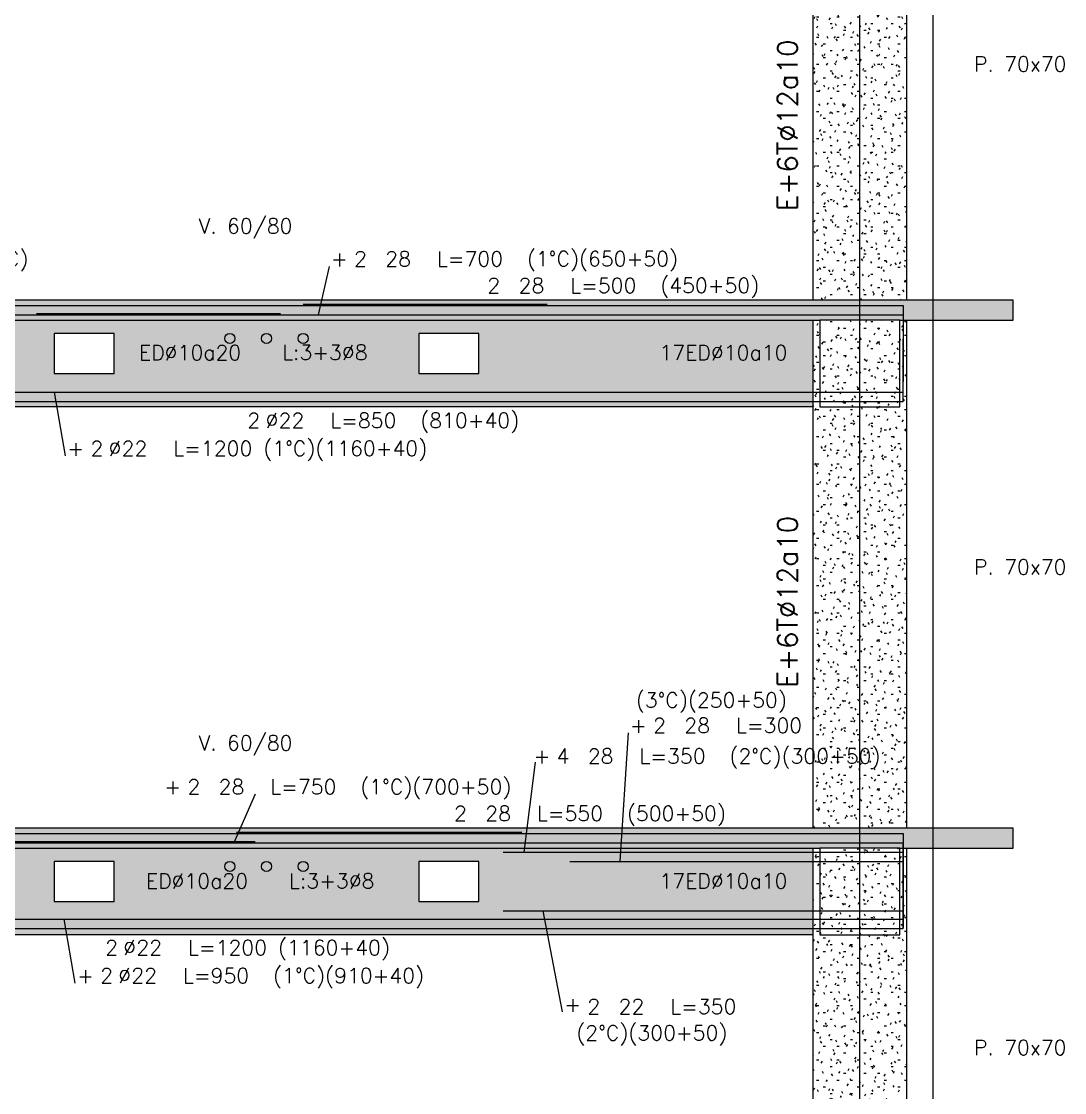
# Model space of a CAD drawing. Extents: x -9282 to 18119, y -11629 to 17404.
# Drawn here: x 2693 to 3475, y 2562 to 3366 of the extents above; entities that cross this region are included whole.
import ezdxf
from ezdxf.enums import TextEntityAlignment as Align

# ---------------------------------------------------------------- set-up
doc = ezdxf.new("R2010")
doc.units = 0
doc.header["$LTSCALE"] = 30
doc.header["$MEASUREMENT"] = 0
doc.linetypes.add('EJEH$0$RLE-PROYECCION', pattern=[0.71438, 0.47625, -0.23813])
doc.layers.get('0').update_dxf_attribs({"linetype": 'CONTINUOUS'})
doc.layers.add('EJEH$0$RLA-ACHURADO', color=30, linetype='EJEH$0$RLE-PROYECCION', lineweight=15, transparency=0.7)
for name, color, linetype, lineweight in [('EJEH$0$RLA-CONTORNO', 30, 'CONTINUOUS', 25), ('EJEH$0$RLA-EJES', 1, 'CONTINUOUS', 9), ('EJEH$0$RLA-TEXTOS-1', 9, 'CONTINUOUS', 9)]:
    doc.layers.add(name, color=color, linetype=linetype, lineweight=lineweight)
doc.layers.add('EJEH$0$RLA-FE', color=7, linetype='CONTINUOUS')
doc.layers.add('EJEH$0$RLA-TEXTOS-FE', color=9, linetype='CONTINUOUS')
doc.styles.add('EJEH$0$RomanS', font='romans.shx', dxfattribs={"height": 11.25})
pattern_1 = [(0, (-439.582, -2117.392), (20.32, 5.08), [1.676, -13.564, 1.676, -13.564, -81.28]), (0, (-439.582, -2117.392), (20.32, 5.08), [-30.48, 1.676, -28.804, 1.676, -13.564, -35.56]), (0, (-439.582, -2117.392), (20.32, 5.08), [-76.2, 1.676, -8.484, 1.676, -23.724]), (120, (-431.962, -2114.852), (-14.559409, 15.057636), [1.676, -13.564, 1.676, -13.564, -81.28]), (120, (-431.962, -2114.852), (-14.559409, 15.057636), [-30.48, 1.676, -28.804, 1.676, -13.564, -35.56]), (120, (-431.962, -2114.852), (-14.559409, 15.057636), [-76.2, 1.676, -8.484, 1.676, -23.724]), (240, (-429.422, -2104.692), (-5.760591, -20.137636), [1.676, -13.564, 1.676, -13.564, -81.28]), (240, (-429.422, -2104.692), (-5.760591, -20.137636), [-30.48, 1.676, -28.804, 1.676, -13.564, -35.56]), (240, (-429.422, -2104.692), (-5.760591, -20.137636), [-76.2, 1.676, -8.484, 1.676, -23.724])]

# ---------------------------------------------------------------- blocks, each defined once
blk = doc.blocks.new('*U127')
at = {"layer": 'EJEH$0$RLA-FE'}
for p, q in [((0, 0), (918.21, 0)), ((918.21, 0), (968.21, 0)), ((968.21, 0), (1000, 0)), ((1000, 0), (1000, 0))]:
    blk.add_line(p, q, dxfattribs=at)
at = {"layer": 'EJEH$0$RLA-FE', "color": 3, "style": 'EJEH$0$RomanS', "flags": 8}
for tag, p in [('F=', (453.47, 9.32)), ('NUM', (467.87, 9.32))]:
    blk.add_attdef(tag, text='', height=11.25, dxfattribs=at).set_placement(p, align=Align.RIGHT)
at = {"layer": 'EJEH$0$RLA-FE', "color": 3, "style": 'EJEH$0$RomanS'}
for tag, p, flags in [('PHI', (471.77, 9.54), 14), ('DIAM', (481.63, 9.32), 12), ('MINUS', (503.64, 9.32), 13), ('MARK', (517.04, 9.32), 13), ('TEXTO_FE1', (520.34, 9.32), 8), ('TEXTO_FE2', (587.86, 9.34), 8), ('TIPO', (498.8, -75.78), 13), ('NVECES', (484.93, -94.72), 13), ('NUMFE', (488.86, -114.48), 13), ('CAPA', (497.06, -133.6), 13), ('DESPLAZA', (278.34, -151.59), 13), ('ESPACIO', (284.39, -169.95), 13), ('CANT', (298.23, -188.75), 13)]:
    blk.add_attdef(tag, p, '', height=11.25, dxfattribs=dict(at, flags=flags))
blk = doc.blocks.new('*U55')
at = {"layer": 'EJEH$0$RLA-FE'}
for p, q in [((0, 0), (0, 0)), ((0, 0), (418.21, 0)), ((418.21, 0), (468.21, 0)), ((468.21, 0), (500, 0)), ((500, 0), (500, -50))]:
    blk.add_line(p, q, dxfattribs=at)
at = {"layer": 'EJEH$0$RLA-FE', "color": 3, "style": 'EJEH$0$RomanS', "flags": 8}
for tag, p in [('F=', (158.44, 9.32)), ('NUM', (172.85, 9.32))]:
    blk.add_attdef(tag, text='', height=11.25, dxfattribs=at).set_placement(p, align=Align.RIGHT)
at = {"layer": 'EJEH$0$RLA-FE', "color": 3, "style": 'EJEH$0$RomanS'}
for tag, p, flags in [('PHI', (176.74, 9.54), 14), ('DIAM', (186.6, 9.32), 12), ('MINUS', (208.62, 9.32), 13), ('MARK', (222.01, 9.32), 13), ('TEXTO_FE1', (225.31, 9.32), 8), ('TEXTO_FE2', (292.83, 9.34), 8), ('TIPO', (248.8, -75.78), 13), ('NVECES', (234.93, -94.72), 13), ('NUMFE', (238.86, -114.48), 13), ('CAPA', (247.06, -133.6), 13), ('DESPLAZA', (278.34, -151.59), 13), ('ESPACIO', (284.39, -169.95), 13), ('CANT', (298.23, -188.75), 13)]:
    blk.add_attdef(tag, p, '', height=11.25, dxfattribs=dict(at, flags=flags))
blk = doc.blocks.new('*U78')
at = {"layer": 'EJEH$0$RLA-FE', "color": 6}
blk.add_line((0, 1), (214.02, 1), dxfattribs=at)
at = {"layer": 'EJEH$0$RLA-FE', "color": 3, "style": 'EJEH$0$RomanS', "flags": 8}
for tag, p in [('(', (92.66, 9.14)), ('EMP', (111.69, 9.14)), (')', (131, 9.14))]:
    blk.add_attdef(tag, text='', height=11.25, dxfattribs=at).set_placement(p, align=Align.CENTER)
blk = doc.blocks.new('*U128')
at = {"layer": 'EJEH$0$RLA-FE'}
for p, q in [((0, 0), (918.21, 0)), ((918.21, 0), (968.21, 0)), ((968.21, 0), (1000, 0)), ((1000, 0), (1000, 0))]:
    blk.add_line(p, q, dxfattribs=at)
at = {"layer": 'EJEH$0$RLA-FE', "color": 3, "style": 'EJEH$0$RomanS', "flags": 8}
for tag, p in [('F=', (646.72, 36.32)), ('NUM', (661.13, 36.32))]:
    blk.add_attdef(tag, text='', height=11.25, dxfattribs=at).set_placement(p, align=Align.RIGHT)
at = {"layer": 'EJEH$0$RLA-FE', "color": 3, "style": 'EJEH$0$RomanS'}
for tag, p, flags in [('PHI', (665.03, 36.54), 14), ('DIAM', (674.88, 36.32), 12), ('MINUS', (696.9, 36.32), 13), ('MARK', (710.29, 36.32), 13), ('TEXTO_FE1', (713.59, 36.32), 8), ('TEXTO_FE2', (781.11, 36.34), 8), ('TIPO', (498.8, -75.78), 13), ('NVECES', (484.93, -94.72), 13), ('NUMFE', (488.86, -114.48), 13), ('CAPA', (497.06, -133.6), 13), ('DESPLAZA', (278.34, -151.59), 13), ('ESPACIO', (284.39, -169.95), 13), ('CANT', (298.23, -188.75), 13)]:
    blk.add_attdef(tag, p, '', height=11.25, dxfattribs=dict(at, flags=flags))
blk = doc.blocks.new('*U134')
at = {"layer": 'EJEH$0$RLA-FE'}
for p, q in [((0, 0), (0, 0)), ((0, 0), (218.21, 0)), ((218.21, 0), (268.21, 0)), ((268.21, 0), (300, 0)), ((300, 0), (300, -50))]:
    blk.add_line(p, q, dxfattribs=at)
at = {"layer": 'EJEH$0$RLA-FE', "color": 3, "style": 'EJEH$0$RomanS', "flags": 8}
for tag, p in [('F=', (35.35, 66.32)), ('NUM', (49.76, 66.32))]:
    blk.add_attdef(tag, text='', height=11.25, dxfattribs=at).set_placement(p, align=Align.RIGHT)
at = {"layer": 'EJEH$0$RLA-FE', "color": 3, "style": 'EJEH$0$RomanS'}
for tag, p, flags in [('PHI', (53.66, 66.54), 14), ('DIAM', (63.51, 66.32), 12), ('MINUS', (85.53, 66.32), 13), ('MARK', (98.92, 66.32), 13), ('TEXTO_FE1', (102.22, 66.32), 8), ('TEXTO_FE2', (169.74, 66.34), 8), ('TIPO', (148.8, -75.78), 13), ('NVECES', (134.93, -94.72), 13), ('NUMFE', (138.86, -114.48), 13), ('CAPA', (147.06, -133.6), 13), ('DESPLAZA', (328.34, -151.59), 13), ('ESPACIO', (334.39, -169.95), 13), ('CANT', (348.23, -188.75), 13)]:
    blk.add_attdef(tag, p, '', height=11.25, dxfattribs=dict(at, flags=flags))
blk = doc.blocks.new('*U126')
at = {"layer": 'EJEH$0$RLA-FE'}
for p, q in [((0, 0), (0, 0)), ((0, 0), (218.21, 0)), ((218.21, 0), (268.21, 0)), ((268.21, 0), (300, 0)), ((300, 0), (300, -50))]:
    blk.add_line(p, q, dxfattribs=at)
at = {"layer": 'EJEH$0$RLA-FE', "color": 3, "style": 'EJEH$0$RomanS'}
for tag, p, flags in [('TEXTO_FE2', (54.9, 87.69), 8), ('PHI', (76.74, 66.54), 14), ('DIAM', (86.6, 66.32), 12), ('MINUS', (108.62, 66.32), 13), ('MARK', (122.01, 66.32), 13), ('TEXTO_FE1', (125.31, 66.32), 8), ('TIPO', (148.8, -75.78), 13), ('NVECES', (134.93, -94.72), 13), ('NUMFE', (138.86, -114.48), 13), ('CAPA', (147.06, -133.6), 13), ('DESPLAZA', (328.34, -151.59), 13), ('ESPACIO', (334.39, -169.95), 13), ('CANT', (348.23, -188.75), 13)]:
    blk.add_attdef(tag, p, '', height=11.25, dxfattribs=dict(at, flags=flags))
at = {"layer": 'EJEH$0$RLA-FE', "color": 3, "style": 'EJEH$0$RomanS', "flags": 8}
for tag, p in [('F=', (58.44, 66.32)), ('NUM', (72.85, 66.32))]:
    blk.add_attdef(tag, text='', height=11.25, dxfattribs=at).set_placement(p, align=Align.RIGHT)
blk = doc.blocks.new('*U135')
at = {"layer": 'EJEH$0$RLA-FE'}
for p, q in [((0, 0), (0, 0)), ((0, 0), (168.21, 0)), ((168.21, 0), (218.21, 0)), ((218.21, 0), (250, 0)), ((250, 0), (250, -50))]:
    blk.add_line(p, q, dxfattribs=at)
at = {"layer": 'EJEH$0$RLA-FE', "color": 3, "style": 'EJEH$0$RomanS'}
for tag, p, flags in [('TEXTO_FE2', (49.52, 115.33), 8), ('PHI', (76.03, 96.54), 14), ('DIAM', (85.89, 96.32), 12), ('MINUS', (107.91, 96.32), 13), ('MARK', (121.3, 96.32), 13), ('TEXTO_FE1', (124.6, 96.32), 8), ('TIPO', (123.8, -75.78), 13), ('NVECES', (109.93, -94.72), 13), ('NUMFE', (113.86, -114.48), 13), ('CAPA', (122.06, -133.6), 13), ('DESPLAZA', (278.34, -151.59), 13), ('ESPACIO', (284.39, -169.95), 13), ('CANT', (298.23, -188.75), 13)]:
    blk.add_attdef(tag, p, '', height=11.25, dxfattribs=dict(at, flags=flags))
at = {"layer": 'EJEH$0$RLA-FE', "color": 3, "style": 'EJEH$0$RomanS', "flags": 8}
for tag, p in [('F=', (57.73, 96.32)), ('NUM', (72.14, 96.32))]:
    blk.add_attdef(tag, text='', height=11.25, dxfattribs=at).set_placement(p, align=Align.RIGHT)
blk = doc.blocks.new('*U125')
at = {"layer": 'EJEH$0$RLA-FE'}
for p, q in [((910, 0), (910, 40)), ((0, 0), (828.21, 0)), ((828.21, 0), (878.21, 0)), ((878.21, 0), (910, 0))]:
    blk.add_line(p, q, dxfattribs=at)
at = {"layer": 'EJEH$0$RLA-FE', "color": 3, "style": 'EJEH$0$RomanS', "flags": 8}
for tag, p in [('F=', (303.04, -47.89)), ('NUM', (317.45, -47.89))]:
    blk.add_attdef(tag, text='', height=11.25, dxfattribs=at).set_placement(p, align=Align.RIGHT)
at = {"layer": 'EJEH$0$RLA-FE', "color": 3, "style": 'EJEH$0$RomanS'}
for tag, p, flags in [('PHI', (321.34, -47.68), 12), ('DIAM', (331.2, -47.89), 12), ('MINUS', (353.22, -47.89), 13), ('MARK', (366.61, -47.89), 13), ('TEXTO_FE1', (369.91, -47.89), 8), ('TEXTO_FE2', (437.43, -47.88), 8), ('TIPO', (453.8, -57.92), 13), ('NVECES', (439.93, -76.86), 13), ('NUMFE', (443.86, -96.62), 13), ('CAPA', (452.06, -115.74), 13), ('DESPLAZA', (277.18, -134.17), 13), ('ESPACIO', (283.22, -152.53), 13), ('CANT', (297.06, -171.33), 13)]:
    blk.add_attdef(tag, p, '', height=11.25, dxfattribs=dict(at, flags=flags))
blk = doc.blocks.new('*U124')
at = {"layer": 'EJEH$0$RLA-FE'}
for p, q in [((1160, 0), (1160, 40)), ((0, 0), (1078.21, 0)), ((1078.21, 0), (1128.21, 0)), ((1128.21, 0), (1160, 0))]:
    blk.add_line(p, q, dxfattribs=at)
at = {"layer": 'EJEH$0$RLA-FE', "color": 3, "style": 'EJEH$0$RomanS', "flags": 8}
for tag, p in [('F=', (556.82, -19.89)), ('NUM', (571.22, -19.89))]:
    blk.add_attdef(tag, text='', height=11.25, dxfattribs=at).set_placement(p, align=Align.RIGHT)
at = {"layer": 'EJEH$0$RLA-FE', "color": 3, "style": 'EJEH$0$RomanS'}
for tag, p, flags in [('PHI', (575.12, -19.68), 12), ('DIAM', (584.98, -19.89), 12), ('MINUS', (606.99, -19.89), 13), ('MARK', (620.39, -19.89), 13), ('TEXTO_FE1', (623.69, -19.89), 8), ('TEXTO_FE2', (691.21, -19.88), 8), ('TIPO', (578.8, -57.92), 13), ('NVECES', (564.93, -76.86), 13), ('NUMFE', (568.86, -96.62), 13), ('CAPA', (577.06, -115.74), 13), ('DESPLAZA', (277.18, -134.17), 13), ('ESPACIO', (283.22, -152.53), 13), ('CANT', (297.06, -171.33), 13)]:
    blk.add_attdef(tag, p, '', height=11.25, dxfattribs=dict(at, flags=flags))
blk = doc.blocks.new('*U141')
at = {"layer": 'EJEH$0$RLA-FE'}
for p, q in [((0, 0), (918.21, 0)), ((918.21, 0), (968.21, 0)), ((968.21, 0), (1000, 0)), ((1000, 0), (1000, 0))]:
    blk.add_line(p, q, dxfattribs=at)
at = {"layer": 'EJEH$0$RLA-FE', "color": 3, "style": 'EJEH$0$RomanS', "flags": 8}
for tag, p in [('F=', (441.65, 9.32)), ('NUM', (456.05, 9.32))]:
    blk.add_attdef(tag, text='', height=11.25, dxfattribs=at).set_placement(p, align=Align.RIGHT)
at = {"layer": 'EJEH$0$RLA-FE', "color": 3, "style": 'EJEH$0$RomanS'}
for tag, p, flags in [('PHI', (459.95, 9.54), 14), ('DIAM', (469.81, 9.32), 12), ('MINUS', (491.82, 9.32), 13), ('MARK', (505.22, 9.32), 13), ('TEXTO_FE1', (508.52, 9.32), 8), ('TEXTO_FE2', (576.04, 9.34), 8), ('TIPO', (498.8, -75.78), 13), ('NVECES', (484.93, -94.72), 13), ('NUMFE', (488.86, -114.48), 13), ('CAPA', (497.06, -133.6), 13), ('DESPLAZA', (278.34, -151.59), 13), ('ESPACIO', (284.39, -169.95), 13), ('CANT', (298.23, -188.75), 13)]:
    blk.add_attdef(tag, p, '', height=11.25, dxfattribs=dict(at, flags=flags))
blk = doc.blocks.new('*U142')
at = {"layer": 'EJEH$0$RLA-FE'}
for p, q in [((0, 0), (918.21, 0)), ((918.21, 0), (968.21, 0)), ((968.21, 0), (1000, 0)), ((1000, 0), (1000, 0))]:
    blk.add_line(p, q, dxfattribs=at)
at = {"layer": 'EJEH$0$RLA-FE', "color": 3, "style": 'EJEH$0$RomanS', "flags": 8}
for tag, p in [('F=', (637.56, 36.32)), ('NUM', (651.97, 36.32))]:
    blk.add_attdef(tag, text='', height=11.25, dxfattribs=at).set_placement(p, align=Align.RIGHT)
at = {"layer": 'EJEH$0$RLA-FE', "color": 3, "style": 'EJEH$0$RomanS'}
for tag, p, flags in [('PHI', (655.86, 36.54), 14), ('DIAM', (665.72, 36.32), 12), ('MINUS', (687.74, 36.32), 13), ('MARK', (701.13, 36.32), 13), ('TEXTO_FE1', (704.43, 36.32), 8), ('TEXTO_FE2', (771.95, 36.34), 8), ('TIPO', (498.8, -75.78), 13), ('NVECES', (484.93, -94.72), 13), ('NUMFE', (488.86, -114.48), 13), ('CAPA', (497.06, -133.6), 13), ('DESPLAZA', (278.34, -151.59), 13), ('ESPACIO', (284.39, -169.95), 13), ('CANT', (298.23, -188.75), 13)]:
    blk.add_attdef(tag, p, '', height=11.25, dxfattribs=dict(at, flags=flags))
blk = doc.blocks.new('*U56')
at = {"layer": 'EJEH$0$RLA-FE'}
for p, q in [((0, 0), (0, 0)), ((0, 0), (368.21, 0)), ((368.21, 0), (418.21, 0)), ((418.21, 0), (450, 0)), ((450, 0), (450, -50))]:
    blk.add_line(p, q, dxfattribs=at)
at = {"layer": 'EJEH$0$RLA-FE', "color": 3, "style": 'EJEH$0$RomanS', "flags": 8}
for tag, p in [('F=', (133.44, 9.32)), ('NUM', (147.85, 9.32))]:
    blk.add_attdef(tag, text='', height=11.25, dxfattribs=at).set_placement(p, align=Align.RIGHT)
at = {"layer": 'EJEH$0$RLA-FE', "color": 3, "style": 'EJEH$0$RomanS'}
for tag, p, flags in [('PHI', (151.74, 9.54), 14), ('DIAM', (161.6, 9.32), 12), ('MINUS', (183.62, 9.32), 13), ('MARK', (197.01, 9.32), 13), ('TEXTO_FE1', (200.31, 9.32), 8), ('TEXTO_FE2', (267.83, 9.34), 8), ('TIPO', (223.8, -75.78), 13), ('NVECES', (209.93, -94.72), 13), ('NUMFE', (213.86, -114.48), 13), ('CAPA', (222.06, -133.6), 13), ('DESPLAZA', (278.34, -151.59), 13), ('ESPACIO', (284.39, -169.95), 13), ('CANT', (298.23, -188.75), 13)]:
    blk.add_attdef(tag, p, '', height=11.25, dxfattribs=dict(at, flags=flags))
blk = doc.blocks.new('*U80')
at = {"layer": 'EJEH$0$RLA-FE', "color": 6}
blk.add_line((0, 1), (183, 1), dxfattribs=at)
at = {"layer": 'EJEH$0$RLA-FE', "color": 3, "style": 'EJEH$0$RomanS', "flags": 8}
for tag, p in [('(', (77.16, 9.14)), ('EMP', (96.18, 9.14)), (')', (115.5, 9.14))]:
    blk.add_attdef(tag, text='', height=11.25, dxfattribs=at).set_placement(p, align=Align.CENTER)
blk = doc.blocks.new('*U57')
at = {"layer": 'EJEH$0$RLA-FE'}
for p, q in [((0, 0), (0, 0)), ((0, 0), (568.21, 0)), ((568.21, 0), (618.21, 0)), ((618.21, 0), (650, 0)), ((650, 0), (650, -50))]:
    blk.add_line(p, q, dxfattribs=at)
at = {"layer": 'EJEH$0$RLA-FE', "color": 3, "style": 'EJEH$0$RomanS', "flags": 8}
for tag, p in [('F=', (233.44, 36.32)), ('NUM', (247.85, 36.32))]:
    blk.add_attdef(tag, text='', height=11.25, dxfattribs=at).set_placement(p, align=Align.RIGHT)
at = {"layer": 'EJEH$0$RLA-FE', "color": 3, "style": 'EJEH$0$RomanS'}
for tag, p, flags in [('PHI', (251.74, 36.54), 14), ('DIAM', (261.6, 36.32), 12), ('MINUS', (283.62, 36.32), 13), ('MARK', (297.01, 36.32), 13), ('TEXTO_FE1', (300.31, 36.32), 8), ('TEXTO_FE2', (367.83, 36.34), 8), ('TIPO', (323.8, -75.78), 13), ('NVECES', (309.93, -94.72), 13), ('NUMFE', (313.86, -114.48), 13), ('CAPA', (322.06, -133.6), 13), ('DESPLAZA', (278.34, -151.59), 13), ('ESPACIO', (284.39, -169.95), 13), ('CANT', (298.23, -188.75), 13)]:
    blk.add_attdef(tag, p, '', height=11.25, dxfattribs=dict(at, flags=flags))
blk = doc.blocks.new('*U65')
at = {"layer": 'EJEH$0$RLA-FE'}
for p, q in [((810, 0), (810, 40)), ((0, 0), (0, 0)), ((0, 0), (728.21, 0)), ((728.21, 0), (778.21, 0)), ((778.21, 0), (810, 0))]:
    blk.add_line(p, q, dxfattribs=at)
at = {"layer": 'EJEH$0$RLA-FE', "color": 3, "style": 'EJEH$0$RomanS', "flags": 8}
for tag, p in [('F=', (313.44, -19.89)), ('NUM', (327.85, -19.89))]:
    blk.add_attdef(tag, text='', height=11.25, dxfattribs=at).set_placement(p, align=Align.RIGHT)
at = {"layer": 'EJEH$0$RLA-FE', "color": 3, "style": 'EJEH$0$RomanS'}
for tag, p, flags in [('PHI', (331.74, -19.68), 12), ('DIAM', (341.6, -19.89), 12), ('MINUS', (363.62, -19.89), 13), ('MARK', (377.01, -19.89), 13), ('TEXTO_FE1', (380.31, -19.89), 8), ('TEXTO_FE2', (447.83, -19.88), 8), ('TIPO', (403.8, -57.92), 13), ('NVECES', (389.93, -76.86), 13), ('NUMFE', (393.86, -96.62), 13), ('CAPA', (402.06, -115.74), 13), ('DESPLAZA', (277.18, -134.17), 13), ('ESPACIO', (283.22, -152.53), 13), ('CANT', (297.06, -171.33), 13)]:
    blk.add_attdef(tag, p, '', height=11.25, dxfattribs=dict(at, flags=flags))
blk = doc.blocks.new('*U137')
at = {"layer": 'EJEH$0$RLA-FE'}
for p, q in [((1160, 0), (1160, 40)), ((0, 0), (1078.21, 0)), ((1078.21, 0), (1128.21, 0)), ((1128.21, 0), (1160, 0))]:
    blk.add_line(p, q, dxfattribs=at)
at = {"layer": 'EJEH$0$RLA-FE', "color": 3, "style": 'EJEH$0$RomanS', "flags": 8}
for tag, p in [('F=', (545.75, -47.89)), ('NUM', (560.16, -47.89))]:
    blk.add_attdef(tag, text='', height=11.25, dxfattribs=at).set_placement(p, align=Align.RIGHT)
at = {"layer": 'EJEH$0$RLA-FE', "color": 3, "style": 'EJEH$0$RomanS'}
for tag, p, flags in [('PHI', (564.05, -47.68), 12), ('DIAM', (573.91, -47.89), 12), ('MINUS', (595.93, -47.89), 13), ('MARK', (609.32, -47.89), 13), ('TEXTO_FE1', (612.62, -47.89), 8), ('TEXTO_FE2', (680.14, -47.88), 8), ('TIPO', (578.8, -57.92), 13), ('NVECES', (564.93, -76.86), 13), ('NUMFE', (568.86, -96.62), 13), ('CAPA', (577.06, -115.74), 13), ('DESPLAZA', (277.18, -134.17), 13), ('ESPACIO', (283.22, -152.53), 13), ('CANT', (297.06, -171.33), 13)]:
    blk.add_attdef(tag, p, '', height=11.25, dxfattribs=dict(at, flags=flags))
blk = doc.blocks.new('*U157')
at = {"layer": 'EJEH$0$RLA-FE'}
for p, q in [((0, 0), (0, 0)), ((0, 0), (618.21, 0)), ((618.21, 0), (668.21, 0)), ((668.21, 0), (700, 0)), ((700, 0), (700, -50))]:
    blk.add_line(p, q, dxfattribs=at)
at = {"layer": 'EJEH$0$RLA-FE', "color": 3, "style": 'EJEH$0$RomanS', "flags": 8}
for tag, p in [('F=', (158.44, 36.32)), ('NUM', (172.85, 36.32))]:
    blk.add_attdef(tag, text='', height=11.25, dxfattribs=at).set_placement(p, align=Align.RIGHT)
at = {"layer": 'EJEH$0$RLA-FE', "color": 3, "style": 'EJEH$0$RomanS'}
for tag, p, flags in [('PHI', (176.74, 36.54), 14), ('DIAM', (186.6, 36.32), 12), ('MINUS', (208.62, 36.32), 13), ('MARK', (222.01, 36.32), 13), ('TEXTO_FE1', (225.31, 36.32), 8), ('TEXTO_FE2', (292.83, 36.34), 8), ('TIPO', (348.8, -75.78), 13), ('NVECES', (334.93, -94.72), 13), ('NUMFE', (338.86, -114.48), 13), ('CAPA', (347.06, -133.6), 13), ('DESPLAZA', (278.34, -151.59), 13), ('ESPACIO', (284.39, -169.95), 13), ('CANT', (298.23, -188.75), 13)]:
    blk.add_attdef(tag, p, '', height=11.25, dxfattribs=dict(at, flags=flags))
blk = doc.blocks.new('*U158')
at = {"layer": 'EJEH$0$RLA-FE', "color": 6}
blk.add_line((0, 1), (213.98, 1), dxfattribs=at)
at = {"layer": 'EJEH$0$RLA-FE', "color": 3, "style": 'EJEH$0$RomanS', "flags": 8}
for tag, p in [('(', (92.65, 9.14)), ('EMP', (111.67, 9.14)), (')', (130.99, 9.14))]:
    blk.add_attdef(tag, text='', height=11.25, dxfattribs=at).set_placement(p, align=Align.CENTER)
blk = doc.blocks.new('EJEH')
at = {"layer": 'EJEH$0$RLA-ACHURADO'}
h = blk.add_hatch(dxfattribs=at)
h.set_pattern_fill('SAND - DENSE', color=256, style=0, pattern_type=2)
h.set_pattern_definition(pattern_1)
h.paths.add_polyline_path([(440.2, 787), (445.18, 787), (445.18, 1168), (440.2, 1168), (440.2, 1103), (380.2, 1103), (380.2, 1168), (375.18, 1168), (375.18, 787), (380.2, 787)], flags=0)
h = blk.add_hatch(dxfattribs=at)
h.set_pattern_fill('SAND - DENSE', color=256, style=0, pattern_type=2)
h.set_pattern_definition(pattern_1)
h.paths.add_polyline_path([(-439.6, 772), (525.18, 772), (525.18, 787), (-1239.82, 787), (-1239.82, 772), (-1099.83, 772)], flags=0)
h = blk.add_hatch(dxfattribs=at)
h.set_pattern_fill('SAND - DENSE', color=256, style=0, pattern_type=2)
h.set_pattern_definition([(0, (285.418, -2513.392), (20.32, 5.08), [1.676, -13.564, 1.676, -13.564, -81.28]), (0, (285.418, -2513.392), (20.32, 5.08), [-30.48, 1.676, -28.804, 1.676, -13.564, -35.56]), (0, (285.418, -2513.392), (20.32, 5.08), [-76.2, 1.676, -8.484, 1.676, -23.724]), (120, (293.038, -2510.852), (-14.559409, 15.057636), [1.676, -13.564, 1.676, -13.564, -81.28]), (120, (293.038, -2510.852), (-14.559409, 15.057636), [-30.48, 1.676, -28.804, 1.676, -13.564, -35.56]), (120, (293.038, -2510.852), (-14.559409, 15.057636), [-76.2, 1.676, -8.484, 1.676, -23.724]), (240, (295.578, -2500.692), (-5.760591, -20.137636), [1.676, -13.564, 1.676, -13.564, -81.28]), (240, (295.578, -2500.692), (-5.760591, -20.137636), [-30.48, 1.676, -28.804, 1.676, -13.564, -35.56]), (240, (295.578, -2500.692), (-5.760591, -20.137636), [-76.2, 1.676, -8.484, 1.676, -23.724])])
h.paths.add_polyline_path([(-148.97, 762), (-148.97, 732), (-193.97, 732), (-193.97, 762)])
h.paths.add_polyline_path([(375.18, 707), (-444.82, 707), (-444.82, 772), (375.18, 772)])
h.paths.add_polyline_path([(79.37, 762), (124.37, 762), (124.37, 732), (79.37, 732)])
h = blk.add_hatch(dxfattribs=at)
h.set_pattern_fill('SAND - DENSE', color=256, style=0, pattern_type=2)
h.set_pattern_definition(pattern_1)
h.paths.add_polyline_path([(440.2, 391), (445.18, 391), (445.18, 772), (440.2, 772), (440.2, 707), (380.2, 707), (380.2, 772), (375.18, 772), (375.18, 391), (380.2, 391)], flags=0)
h = blk.add_hatch(dxfattribs=at)
h.set_pattern_fill('SAND - DENSE', color=256, style=0, pattern_type=2)
h.set_pattern_definition(pattern_1)
h.paths.add_polyline_path([(380.2, 707), (440.2, 707), (440.2, 772), (380.2, 772)], flags=0)
h = blk.add_hatch(dxfattribs=at)
h.set_pattern_fill('SAND - DENSE', color=256, style=0, pattern_type=2)
h.set_pattern_definition(pattern_1)
h.paths.add_polyline_path([(525.18, 376), (525.18, 391), (-1239.82, 391), (-1239.82, 376), (-439.6, 376)], flags=0)
h = blk.add_hatch(dxfattribs=at)
h.set_pattern_fill('SAND - DENSE', color=256, style=0, pattern_type=2)
h.set_pattern_definition([(0, (285.418, -2909.392), (20.32, 5.08), [1.676, -13.564, 1.676, -13.564, -81.28]), (0, (285.418, -2909.392), (20.32, 5.08), [-30.48, 1.676, -28.804, 1.676, -13.564, -35.56]), (0, (285.418, -2909.392), (20.32, 5.08), [-76.2, 1.676, -8.484, 1.676, -23.724]), (120, (293.038, -2906.852), (-14.559409, 15.057636), [1.676, -13.564, 1.676, -13.564, -81.28]), (120, (293.038, -2906.852), (-14.559409, 15.057636), [-30.48, 1.676, -28.804, 1.676, -13.564, -35.56]), (120, (293.038, -2906.852), (-14.559409, 15.057636), [-76.2, 1.676, -8.484, 1.676, -23.724]), (240, (295.578, -2896.692), (-5.760591, -20.137636), [1.676, -13.564, 1.676, -13.564, -81.28]), (240, (295.578, -2896.692), (-5.760591, -20.137636), [-30.48, 1.676, -28.804, 1.676, -13.564, -35.56]), (240, (295.578, -2896.692), (-5.760591, -20.137636), [-76.2, 1.676, -8.484, 1.676, -23.724])])
h.paths.add_polyline_path([(-148.97, 366), (-148.97, 336), (-193.97, 336), (-193.97, 366)])
h.paths.add_polyline_path([(375.18, 311), (-444.82, 311), (-444.82, 376), (375.18, 376)])
h.paths.add_polyline_path([(79.37, 366), (124.37, 366), (124.37, 336), (79.37, 336)])
h = blk.add_hatch(dxfattribs=at)
h.set_pattern_fill('SAND - DENSE', color=256, style=0, pattern_type=2)
h.set_pattern_definition(pattern_1)
h.paths.add_polyline_path([(440.2, -5), (445.18, -5), (445.18, 376), (440.2, 376), (440.2, 311), (380.2, 311), (380.2, 376), (375.18, 376), (375.18, -5), (420.18, -5)], flags=0)
h = blk.add_hatch(dxfattribs=at)
h.set_pattern_fill('SAND - DENSE', color=256, style=0, pattern_type=2)
h.set_pattern_definition(pattern_1)
h.paths.add_polyline_path([(380.2, 311), (440.2, 311), (440.2, 376), (380.2, 376)], flags=0)
at = {"layer": 'EJEH$0$RLA-CONTORNO'}
for p, q in [((375.18, 787), (375.18, 1168)), ((445.18, 1168), (445.18, 787)), ((525.18, 787), (-1239.82, 787)), ((525.18, 772), (525.18, 787)), ((-449.82, 772), (380.2, 772)), ((375.18, 391), (375.18, 772)), ((380.2, 772), (380.2, 707)), ((440.2, 772), (380.21, 772)), ((440.2, 772), (525.18, 772)), ((440.2, 707), (440.2, 772)), ((445.18, 772), (445.18, 391)), ((375.18, 707), (-444.82, 707)), ((380.2, 707), (440.2, 707)), ((525.18, 391), (-1239.82, 391)), ((525.18, 376), (525.18, 391)), ((-449.82, 376), (380.2, 376)), ((375.18, -5), (375.18, 376)), ((380.2, 376), (380.2, 311)), ((440.2, 376), (380.21, 376)), ((440.2, 376), (525.18, 376)), ((440.2, 311), (440.2, 376)), ((445.18, 376), (445.18, -5)), ((375.18, 311), (-444.82, 311)), ((380.2, 311), (440.2, 311))]:
    blk.add_line(p, q, dxfattribs=at)
for points in [[(-193.97, 732), (-148.97, 732), (-148.97, 762), (-193.97, 762)], [(79.37, 732), (124.37, 732), (124.37, 762), (79.37, 762)], [(-193.97, 336), (-148.97, 336), (-148.97, 366), (-193.97, 366)], [(79.37, 336), (124.37, 336), (124.37, 366), (79.37, 366)]]:
    blk.add_lwpolyline(points, close=True, dxfattribs=at)
for centre in [(-62.3, 758.25), (-34.8, 758.25), (-7.3, 758.25), (-62.3, 362.25), (-34.8, 362.25), (-7.3, 362.25)]:
    blk.add_circle(centre, 3.75, dxfattribs=at)
at = {"layer": 'EJEH$0$RLA-EJES'}
for p, q in [((410.2, -657.75), (410.2, 1463)), ((465.2, -657.75), (465.2, 1463))]:
    blk.add_line(p, q, dxfattribs=at)
at = {"layer": 'EJEH$0$RLA-FE', "color": 2}
for p, q in [((12.09, 812.32), (3.96, 776)), ((-185.6, 670.11), (-193.67, 718)), ((236.38, 462.32), (230.28, 366)), ((166.79, 440.4), (158.28, 373)), ((-43.27, 416.32), (-59.21, 380)), ((-178.31, 274.68), (-186.48, 322.57)), ((187.09, 253.13), (172.67, 329))]:
    blk.add_line(p, q, dxfattribs=at)
at = {"layer": 'EJEH$0$RLA-FE'}
ref = blk.add_blockref('*U142', (-1024.33, 776), dxfattribs=at)
ref.add_attrib('TEXTO_FE2', '(1°C)', (-252.38, 812.34), dxfattribs={"color": 3, "height": 11.25, "style": 'EJEH$0$RomanS'})
ref = blk.add_blockref('*U57', (-207.33, 776), dxfattribs=at)
ref.add_attrib('DIAM', '28', (54.27, 812.32), dxfattribs={"color": 3, "height": 11.25, "style": 'EJEH$0$RomanS'})
ref.add_attrib('NUM', '2', dxfattribs={"color": 3, "height": 11.25, "style": 'EJEH$0$RomanS'}).set_placement((40.52, 812.32), align=Align.RIGHT)
ref.add_attrib('TEXTO_FE1', 'L=700', (92.98, 812.32), dxfattribs={"color": 3, "height": 11.25, "style": 'EJEH$0$RomanS'})
ref.add_attrib('TEXTO_FE2', '(1°C)(650+50)', (160.5, 812.34), dxfattribs={"color": 3, "height": 11.25, "style": 'EJEH$0$RomanS'})
ref.add_attrib('F=', '+', dxfattribs={"color": 3, "height": 11.25, "style": 'EJEH$0$RomanS'}).set_placement((26.11, 812.32), align=Align.RIGHT)
for name, p in [('*U141', (-824.33, 783)), ('*U80', (-7.33, 783)), ('*U80', (-207.33, 776)), ('*U128', (-1043.32, 380)), ('*U127', (-843.32, 387)), ('*U78', (-57.33, 387)), ('*U158', (-257.3, 380))]:
    blk.add_blockref(name, p, dxfattribs=at)
ref = blk.add_blockref('*U56', (-7.33, 783), dxfattribs=at)
ref.add_attrib('DIAM', '28', (154.27, 792.32), dxfattribs={"color": 3, "height": 11.25, "style": 'EJEH$0$RomanS'})
ref.add_attrib('NUM', '2', dxfattribs={"color": 3, "height": 11.25, "style": 'EJEH$0$RomanS'}).set_placement((140.52, 792.32), align=Align.RIGHT)
ref.add_attrib('TEXTO_FE1', 'L=500', (192.98, 792.32), dxfattribs={"color": 3, "height": 11.25, "style": 'EJEH$0$RomanS'})
ref.add_attrib('TEXTO_FE2', '(450+50)', (260.5, 792.34), dxfattribs={"color": 3, "height": 11.25, "style": 'EJEH$0$RomanS'})
ref = blk.add_blockref('*U137', (-717.33, 718), dxfattribs=at)
ref.add_attrib('DIAM', '22', (-143.42, 670.11), dxfattribs={"color": 3, "height": 11.25, "style": 'EJEH$0$RomanS'})
ref.add_attrib('NUM', '2', dxfattribs={"color": 3, "height": 11.25, "style": 'EJEH$0$RomanS'}).set_placement((-157.18, 670.11), align=Align.RIGHT)
ref.add_attrib('TEXTO_FE1', 'L=1200', (-104.71, 670.11), dxfattribs={"color": 3, "height": 11.25, "style": 'EJEH$0$RomanS'})
ref.add_attrib('TEXTO_FE2', '(1°C)(1160+40)', (-37.19, 670.12), dxfattribs={"color": 3, "height": 11.25, "style": 'EJEH$0$RomanS'})
ref.add_attrib('PHI', '%%C', (-153.28, 670.32), dxfattribs={"color": 3, "height": 11.25, "style": 'EJEH$0$RomanS'})
ref.add_attrib('F=', '+', dxfattribs={"color": 3, "height": 11.25, "style": 'EJEH$0$RomanS'}).set_placement((-171.58, 670.11), align=Align.RIGHT)
ref = blk.add_blockref('*U65', (-367.33, 711), dxfattribs=at)
ref.add_attrib('DIAM', '22', (-25.73, 691.11), dxfattribs={"color": 3, "height": 11.25, "style": 'EJEH$0$RomanS'})
ref.add_attrib('NUM', '2', dxfattribs={"color": 3, "height": 11.25, "style": 'EJEH$0$RomanS'}).set_placement((-39.48, 691.11), align=Align.RIGHT)
ref.add_attrib('TEXTO_FE1', 'L=850', (12.98, 691.11), dxfattribs={"color": 3, "height": 11.25, "style": 'EJEH$0$RomanS'})
ref.add_attrib('TEXTO_FE2', '(810+40)', (80.5, 691.12), dxfattribs={"color": 3, "height": 11.25, "style": 'EJEH$0$RomanS'})
ref.add_attrib('PHI', '%%C', (-35.59, 691.32), dxfattribs={"color": 3, "height": 11.25, "style": 'EJEH$0$RomanS'})
ref = blk.add_blockref('*U135', (192.67, 366), dxfattribs=at)
ref.add_attrib('DIAM', '28', (278.56, 462.32), dxfattribs={"color": 3, "height": 11.25, "style": 'EJEH$0$RomanS'})
ref.add_attrib('NUM', '2', dxfattribs={"color": 3, "height": 11.25, "style": 'EJEH$0$RomanS'}).set_placement((264.8, 462.32), align=Align.RIGHT)
ref.add_attrib('TEXTO_FE1', 'L=300', (317.27, 462.32), dxfattribs={"color": 3, "height": 11.25, "style": 'EJEH$0$RomanS'})
ref.add_attrib('TEXTO_FE2', '(3°C)(250+50)', (242.19, 481.33), dxfattribs={"color": 3, "height": 11.25, "style": 'EJEH$0$RomanS'})
ref.add_attrib('F=', '+', dxfattribs={"color": 3, "height": 11.25, "style": 'EJEH$0$RomanS'}).set_placement((250.4, 462.32), align=Align.RIGHT)
ref = blk.add_blockref('*U134', (142.67, 373), dxfattribs=at)
ref.add_attrib('DIAM', '28', (206.18, 439.32), dxfattribs={"color": 3, "height": 11.25, "style": 'EJEH$0$RomanS'})
ref.add_attrib('NUM', '4', dxfattribs={"color": 3, "height": 11.25, "style": 'EJEH$0$RomanS'}).set_placement((192.43, 439.32), align=Align.RIGHT)
ref.add_attrib('TEXTO_FE1', 'L=350', (244.89, 439.32), dxfattribs={"color": 3, "height": 11.25, "style": 'EJEH$0$RomanS'})
ref.add_attrib('TEXTO_FE2', '(2°C)(300+50)', (312.41, 439.34), dxfattribs={"color": 3, "height": 11.25, "style": 'EJEH$0$RomanS'})
ref.add_attrib('F=', '+', dxfattribs={"color": 3, "height": 11.25, "style": 'EJEH$0$RomanS'}).set_placement((178.02, 439.32), align=Align.RIGHT)
ref = blk.add_blockref('*U157', (-257.3, 380), dxfattribs=at)
ref.add_attrib('DIAM', '28', (-70.7, 416.32), dxfattribs={"color": 3, "height": 11.25, "style": 'EJEH$0$RomanS'})
ref.add_attrib('NUM', '2', dxfattribs={"color": 3, "height": 11.25, "style": 'EJEH$0$RomanS'}).set_placement((-84.45, 416.32), align=Align.RIGHT)
ref.add_attrib('TEXTO_FE1', 'L=750', (-31.99, 416.32), dxfattribs={"color": 3, "height": 11.25, "style": 'EJEH$0$RomanS'})
ref.add_attrib('TEXTO_FE2', '(1°C)(700+50)', (35.53, 416.34), dxfattribs={"color": 3, "height": 11.25, "style": 'EJEH$0$RomanS'})
ref.add_attrib('F=', '+', dxfattribs={"color": 3, "height": 11.25, "style": 'EJEH$0$RomanS'}).set_placement((-98.86, 416.32), align=Align.RIGHT)
ref = blk.add_blockref('*U55', (-57.33, 387), dxfattribs=at)
ref.add_attrib('DIAM', '28', (129.27, 396.32), dxfattribs={"color": 3, "height": 11.25, "style": 'EJEH$0$RomanS'})
ref.add_attrib('NUM', '2', dxfattribs={"color": 3, "height": 11.25, "style": 'EJEH$0$RomanS'}).set_placement((115.52, 396.32), align=Align.RIGHT)
ref.add_attrib('TEXTO_FE1', 'L=550', (167.98, 396.32), dxfattribs={"color": 3, "height": 11.25, "style": 'EJEH$0$RomanS'})
ref.add_attrib('TEXTO_FE2', '(500+50)', (235.5, 396.34), dxfattribs={"color": 3, "height": 11.25, "style": 'EJEH$0$RomanS'})
ref = blk.add_blockref('*U126', (142.67, 329), dxfattribs=dict(at, xscale=-1, rotation=180))
ref.add_attrib('DIAM', '22', (229.27, 251.53), dxfattribs={"color": 3, "height": 11.25, "style": 'EJEH$0$RomanS'})
ref.add_attrib('NUM', '2', dxfattribs={"color": 3, "height": 11.25, "style": 'EJEH$0$RomanS'}).set_placement((215.52, 251.43), align=Align.RIGHT)
ref.add_attrib('TEXTO_FE1', 'L=350', (267.98, 251.53), dxfattribs={"color": 3, "height": 11.25, "style": 'EJEH$0$RomanS'})
ref.add_attrib('TEXTO_FE2', '(2°C)(300+50)', (197.57, 231.76), dxfattribs={"color": 3, "height": 11.25, "style": 'EJEH$0$RomanS'})
ref.add_attrib('F=', '+', dxfattribs={"color": 3, "height": 11.25, "style": 'EJEH$0$RomanS'}).set_placement((201.11, 253.13), align=Align.RIGHT)
ref = blk.add_blockref('*U125', (-467.33, 322.57), dxfattribs=at)
ref.add_attrib('DIAM', '22', (-136.13, 274.68), dxfattribs={"color": 3, "height": 11.25, "style": 'EJEH$0$RomanS'})
ref.add_attrib('NUM', '2', dxfattribs={"color": 3, "height": 11.25, "style": 'EJEH$0$RomanS'}).set_placement((-149.89, 274.68), align=Align.RIGHT)
ref.add_attrib('TEXTO_FE1', 'L=950', (-97.42, 274.68), dxfattribs={"color": 3, "height": 11.25, "style": 'EJEH$0$RomanS'})
ref.add_attrib('TEXTO_FE2', '(1°C)(910+40)', (-29.9, 274.7), dxfattribs={"color": 3, "height": 11.25, "style": 'EJEH$0$RomanS'})
ref.add_attrib('PHI', '%%C', (-145.99, 274.89), dxfattribs={"color": 3, "height": 11.25, "style": 'EJEH$0$RomanS'})
ref.add_attrib('F=', '+', dxfattribs={"color": 3, "height": 11.25, "style": 'EJEH$0$RomanS'}).set_placement((-164.29, 274.68), align=Align.RIGHT)
ref = blk.add_blockref('*U124', (-717.33, 315.57), dxfattribs=at)
ref.add_attrib('DIAM', '22', (-132.36, 295.68), dxfattribs={"color": 3, "height": 11.25, "style": 'EJEH$0$RomanS'})
ref.add_attrib('NUM', '2', dxfattribs={"color": 3, "height": 11.25, "style": 'EJEH$0$RomanS'}).set_placement((-146.11, 295.68), align=Align.RIGHT)
ref.add_attrib('TEXTO_FE1', 'L=1200', (-93.65, 295.68), dxfattribs={"color": 3, "height": 11.25, "style": 'EJEH$0$RomanS'})
ref.add_attrib('TEXTO_FE2', '(1160+40)', (-26.12, 295.7), dxfattribs={"color": 3, "height": 11.25, "style": 'EJEH$0$RomanS'})
ref.add_attrib('PHI', '%%C', (-142.21, 295.89), dxfattribs={"color": 3, "height": 11.25, "style": 'EJEH$0$RomanS'})
at = {"layer": 'EJEH$0$RLA-TEXTOS-1', "char_height": 11.25, "width": 129.8188, "attachment_point": 5, "line_spacing_factor": 0.983083, "style": 'EJEH$0$RomanS'}
for insert in [(530.48, 964.03), (530.48, 586.9), (530.48, 226.41)]:
    blk.add_mtext('P. 70x70', dxfattribs=dict(at, insert=insert))
at = {"layer": 'EJEH$0$RLA-TEXTOS-FE', "style": 'EJEH$0$RomanS'}
for p in [(363.5, 853.78), (363.5, 496.48)]:
    blk.add_text('E+6T∅12a10', height=15, rotation=90, dxfattribs=at).set_placement(p)
at = {"layer": 'EJEH$0$RLA-TEXTOS-FE', "color": 9, "style": 'EJEH$0$RomanS'}
for s, p in [('ED%%C10a20', (-92.07, 742)), ('L:3+3%%C8', (8.98, 742.15)), ('17ED%%C10a10', (307.9, 742)), ('ED%%C10a20', (-86.91, 345.62)), ('L:3+3%%C8', (14.14, 345.77)), ('17ED%%C10a10', (307.9, 345.62))]:
    blk.add_text(s, height=11.25, dxfattribs=at).set_placement(p, align=Align.CENTER)
at = {"layer": 'EJEH$0$RLA-TEXTOS-FE', "color": 9, "char_height": 11.25, "width": 114.8411, "attachment_point": 2, "line_spacing_factor": 0.941778, "style": 'EJEH$0$RomanS'}
for insert in [(-50.49, 848.19), (-50.49, 460.5)]:
    blk.add_mtext('V. 60/80', dxfattribs=dict(at, insert=insert))

msp = doc.modelspace()

# ---------------------------------------------------------------- block references
msp.add_blockref('EJEH', (2911.44, 2369.47))

doc.saveas('drawing.dxf')
